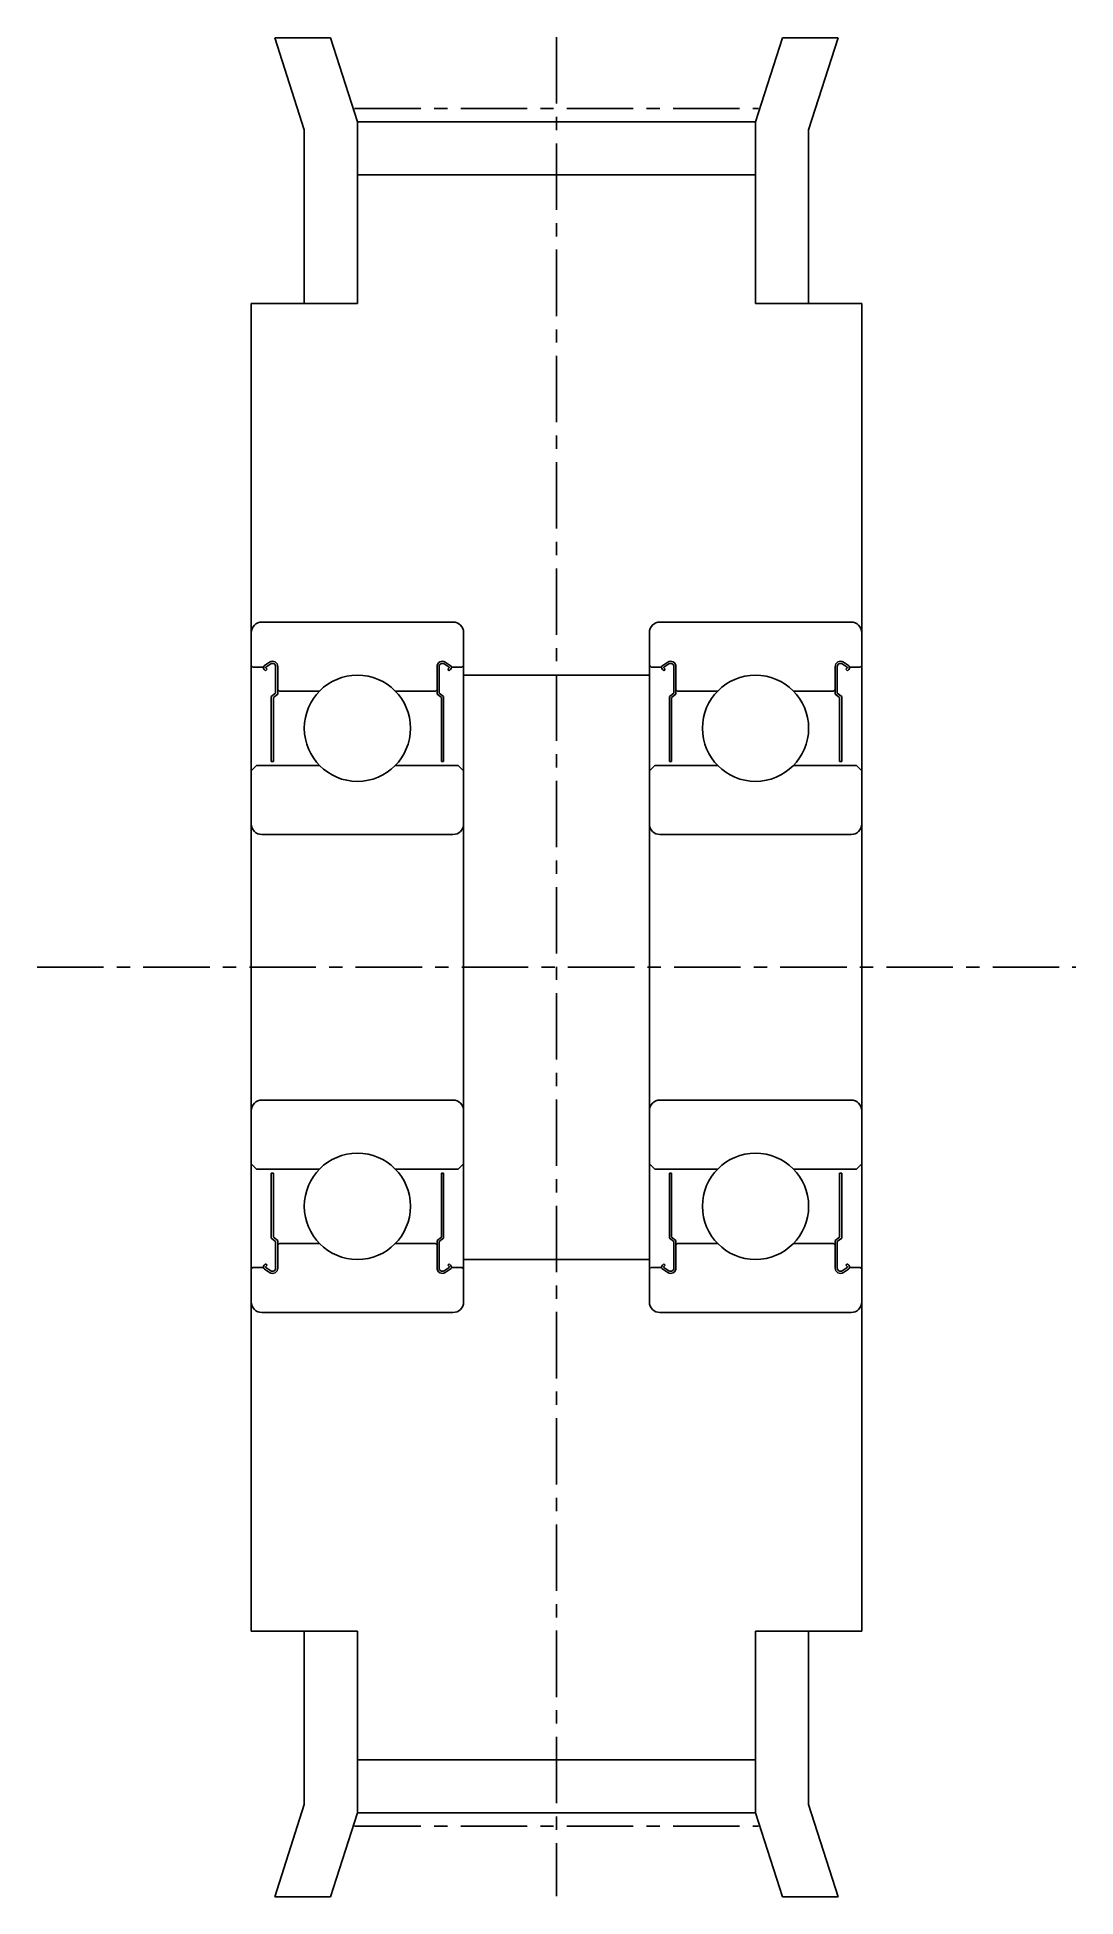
# Model space of a CAD drawing. Extents: x -286 to -138, y -61 to 69.
# Drawn here: x -157.58 to -138.02, y 34.41 to 69.43 of the extents above; entities outside this region: 2.
import ezdxf

# ---------------------------------------------------------------- set-up
doc = ezdxf.new("R2010")
doc.units = 0
doc.linetypes.add('CENTER', pattern=[2, 1.25, -0.25, 0.25, -0.25])
doc.layers.get('0').update_dxf_attribs({"linetype": 'CONTINUOUS'})
doc.layers.add('CENTER', color=1, linetype='CENTER')

msp = doc.modelspace()

# ---------------------------------------------------------------- linework, layer by layer
at = {"color": 7, "linetype": 'CONTINUOUS'}
for p, q in [((-153.105, 69.414), (-152.055, 69.414)), ((-153.105, 69.414), (-152.551, 67.678)), ((-152.055, 69.414), (-151.551, 67.834)), ((-143.546, 69.414), (-144.051, 67.834)), ((-142.496, 69.414), (-143.546, 69.414)), ((-142.496, 69.414), (-143.051, 67.678)), ((-152.551, 67.678), (-152.551, 64.414)), ((-152.551, 67.672), (-152.551, 64.414)), ((-151.551, 67.834), (-151.551, 64.414)), ((-151.551, 67.834), (-151.551, 64.414)), ((-151.551, 67.834), (-144.051, 67.834)), ((-144.051, 67.834), (-144.051, 64.414)), ((-144.051, 67.829), (-144.051, 64.414)), ((-143.051, 67.678), (-143.051, 64.414)), ((-143.051, 67.672), (-143.051, 64.414)), ((-151.551, 66.834), (-144.051, 66.834)), ((-153.551, 64.414), (-153.551, 39.414)), ((-151.551, 64.414), (-153.551, 64.414)), ((-144.051, 64.414), (-142.051, 64.414)), ((-142.051, 64.414), (-142.051, 39.414)), ((-153.551, 58.214), (-153.551, 45.614)), ((-149.751, 58.414), (-153.351, 58.414)), ((-149.551, 58.214), (-149.551, 45.614)), ((-146.051, 58.214), (-146.051, 45.614)), ((-145.851, 58.414), (-142.251, 58.414)), ((-142.051, 58.214), (-142.051, 45.614)), ((-153.551, 57.594), (-153.521, 57.564)), ((-153.32, 57.564), (-153.521, 57.564)), ((-153.28, 57.496), (-153.306, 57.521)), ((-153.206, 57.66), (-153.299, 57.598)), ((-153.28, 57.496), (-153.252, 57.525)), ((-153.252, 57.525), (-153.278, 57.549)), ((-153.184, 57.626), (-153.276, 57.565)), ((-153.091, 57.074), (-153.091, 57.576)), ((-153.05, 57.054), (-153.05, 57.576)), ((-150.051, 57.576), (-150.051, 57.054)), ((-150.011, 57.576), (-150.011, 57.074)), ((-149.825, 57.565), (-149.917, 57.626)), ((-149.802, 57.598), (-149.895, 57.66)), ((-149.823, 57.549), (-149.849, 57.525)), ((-149.849, 57.525), (-149.821, 57.496)), ((-149.795, 57.521), (-149.821, 57.496)), ((-149.581, 57.564), (-149.781, 57.564)), ((-149.551, 57.594), (-149.581, 57.564)), ((-146.051, 57.594), (-146.021, 57.564)), ((-146.02, 57.564), (-145.82, 57.564)), ((-145.806, 57.521), (-145.78, 57.496)), ((-145.799, 57.598), (-145.706, 57.66)), ((-145.752, 57.525), (-145.78, 57.496)), ((-145.778, 57.549), (-145.752, 57.525)), ((-145.776, 57.565), (-145.684, 57.626)), ((-145.591, 57.576), (-145.591, 57.074)), ((-145.55, 57.576), (-145.55, 57.054)), ((-142.551, 57.054), (-142.551, 57.576)), ((-142.511, 57.074), (-142.511, 57.576)), ((-142.417, 57.626), (-142.325, 57.565)), ((-142.395, 57.66), (-142.302, 57.598)), ((-142.349, 57.525), (-142.323, 57.549)), ((-142.321, 57.496), (-142.349, 57.525)), ((-142.321, 57.496), (-142.295, 57.521)), ((-142.281, 57.564), (-142.081, 57.564)), ((-142.051, 57.594), (-142.081, 57.564)), ((-153.174, 57.012), (-153.091, 57.074)), ((-153.021, 57.114), (-153.05, 57.144)), ((-152.265, 57.114), (-153.02, 57.114)), ((-150.081, 57.114), (-150.836, 57.114)), ((-150.051, 57.144), (-150.081, 57.114)), ((-150.011, 57.074), (-149.927, 57.012)), ((-149.551, 57.414), (-146.051, 57.414)), ((-145.591, 57.074), (-145.674, 57.012)), ((-145.55, 57.144), (-145.521, 57.114)), ((-145.52, 57.114), (-144.765, 57.114)), ((-143.336, 57.114), (-142.581, 57.114)), ((-142.581, 57.114), (-142.551, 57.144)), ((-142.427, 57.012), (-142.511, 57.074)), ((-153.174, 55.786), (-153.174, 57.012)), ((-153.134, 56.992), (-153.05, 57.054)), ((-153.134, 55.786), (-153.134, 56.992)), ((-150.051, 57.054), (-149.967, 56.992)), ((-149.967, 56.992), (-149.967, 55.786)), ((-149.927, 57.012), (-149.927, 55.786)), ((-145.674, 57.012), (-145.674, 55.786)), ((-145.55, 57.054), (-145.634, 56.992)), ((-145.634, 56.992), (-145.634, 55.786)), ((-142.467, 56.992), (-142.551, 57.054)), ((-142.467, 55.786), (-142.467, 56.992)), ((-142.427, 55.786), (-142.427, 57.012)), ((-153.451, 55.714), (-153.551, 55.614)), ((-152.265, 55.714), (-153.451, 55.714)), ((-153.174, 55.786), (-153.134, 55.786)), ((-149.651, 55.714), (-150.836, 55.714)), ((-149.967, 55.786), (-149.927, 55.786)), ((-149.551, 55.614), (-149.651, 55.714)), ((-146.051, 55.614), (-145.951, 55.714)), ((-145.951, 55.714), (-144.765, 55.714)), ((-145.634, 55.786), (-145.674, 55.786)), ((-143.336, 55.714), (-142.151, 55.714)), ((-142.427, 55.786), (-142.467, 55.786)), ((-142.151, 55.714), (-142.051, 55.614)), ((-149.751, 54.414), (-153.351, 54.414)), ((-145.851, 54.414), (-142.251, 54.414)), ((-149.751, 49.414), (-153.351, 49.414)), ((-145.851, 49.414), (-142.251, 49.414)), ((-153.451, 48.114), (-153.551, 48.214)), ((-152.265, 48.114), (-153.451, 48.114)), ((-153.174, 46.815), (-153.174, 48.041)), ((-153.134, 48.041), (-153.174, 48.041)), ((-153.134, 46.836), (-153.134, 48.041)), ((-149.651, 48.114), (-150.836, 48.114)), ((-149.967, 48.041), (-149.967, 46.836)), ((-149.927, 48.041), (-149.967, 48.041)), ((-149.927, 48.041), (-149.927, 46.815)), ((-149.551, 48.214), (-149.651, 48.114)), ((-146.051, 48.214), (-145.951, 48.114)), ((-145.951, 48.114), (-144.765, 48.114)), ((-145.674, 48.041), (-145.674, 46.815)), ((-145.674, 48.041), (-145.634, 48.041)), ((-145.634, 48.041), (-145.634, 46.836)), ((-143.336, 48.114), (-142.151, 48.114)), ((-142.467, 46.836), (-142.467, 48.041)), ((-142.467, 48.041), (-142.427, 48.041)), ((-142.427, 46.815), (-142.427, 48.041)), ((-142.151, 48.114), (-142.051, 48.214)), ((-153.091, 46.753), (-153.174, 46.815)), ((-153.05, 46.773), (-153.134, 46.836)), ((-153.091, 46.251), (-153.091, 46.753)), ((-153.05, 46.251), (-153.05, 46.773)), ((-153.05, 46.684), (-153.02, 46.714)), ((-153.02, 46.714), (-152.265, 46.714)), ((-150.836, 46.714), (-150.081, 46.714)), ((-150.081, 46.714), (-150.051, 46.684)), ((-149.967, 46.836), (-150.051, 46.773)), ((-150.051, 46.773), (-150.051, 46.251)), ((-149.927, 46.815), (-150.011, 46.753)), ((-150.011, 46.753), (-150.011, 46.251)), ((-145.674, 46.815), (-145.591, 46.753)), ((-145.634, 46.836), (-145.55, 46.773)), ((-145.591, 46.753), (-145.591, 46.251)), ((-145.55, 46.773), (-145.55, 46.251)), ((-145.52, 46.714), (-145.55, 46.684)), ((-144.765, 46.714), (-145.52, 46.714)), ((-142.581, 46.714), (-143.336, 46.714)), ((-142.551, 46.684), (-142.581, 46.714)), ((-142.551, 46.773), (-142.467, 46.836)), ((-142.551, 46.251), (-142.551, 46.773)), ((-142.511, 46.753), (-142.427, 46.815)), ((-142.511, 46.251), (-142.511, 46.753)), ((-153.551, 46.234), (-153.521, 46.264)), ((-153.521, 46.264), (-153.32, 46.264)), ((-153.306, 46.307), (-153.28, 46.332)), ((-153.299, 46.229), (-153.206, 46.168)), ((-153.252, 46.303), (-153.28, 46.332)), ((-153.278, 46.278), (-153.252, 46.303)), ((-153.276, 46.263), (-153.184, 46.201)), ((-149.917, 46.201), (-149.825, 46.263)), ((-149.895, 46.168), (-149.802, 46.229)), ((-149.821, 46.332), (-149.849, 46.303)), ((-149.849, 46.303), (-149.823, 46.278)), ((-149.821, 46.332), (-149.795, 46.307)), ((-149.781, 46.264), (-149.581, 46.264)), ((-149.551, 46.234), (-149.581, 46.264)), ((-149.551, 46.414), (-146.051, 46.414)), ((-146.051, 46.234), (-146.021, 46.264)), ((-145.82, 46.264), (-146.02, 46.264)), ((-145.78, 46.332), (-145.806, 46.307)), ((-145.706, 46.168), (-145.799, 46.229)), ((-145.78, 46.332), (-145.752, 46.303)), ((-145.752, 46.303), (-145.778, 46.278)), ((-145.684, 46.201), (-145.776, 46.263)), ((-142.325, 46.263), (-142.417, 46.201)), ((-142.302, 46.229), (-142.395, 46.168)), ((-142.349, 46.303), (-142.321, 46.332)), ((-142.323, 46.278), (-142.349, 46.303)), ((-142.295, 46.307), (-142.321, 46.332)), ((-142.081, 46.264), (-142.281, 46.264)), ((-142.051, 46.234), (-142.081, 46.264)), ((-149.751, 45.414), (-153.351, 45.414)), ((-145.851, 45.414), (-142.251, 45.414)), ((-151.551, 39.414), (-153.551, 39.414)), ((-152.551, 36.15), (-152.551, 39.414)), ((-151.551, 35.994), (-151.551, 39.414)), ((-144.051, 39.414), (-142.051, 39.414)), ((-144.051, 35.994), (-144.051, 39.414)), ((-143.051, 36.15), (-143.051, 39.414)), ((-151.551, 36.994), (-144.051, 36.994)), ((-153.105, 34.414), (-152.551, 36.15)), ((-142.496, 34.414), (-143.051, 36.15)), ((-152.055, 34.414), (-151.551, 35.994)), ((-151.551, 35.994), (-144.051, 35.994)), ((-143.546, 34.414), (-144.051, 35.994)), ((-153.105, 34.414), (-152.055, 34.414)), ((-142.496, 34.414), (-143.546, 34.414))]:
    msp.add_line(p, q, dxfattribs=at)
for centre in [(-151.551, 56.414), (-144.051, 56.414), (-151.551, 47.414), (-144.051, 47.414)]:
    msp.add_circle(centre, 1, dxfattribs=at)
for centre, radius, start, end in [((-153.351, 58.214), 0.2, 90, 180), ((-149.751, 58.214), 0.2, 0, 90), ((-145.851, 58.214), 0.2, 90, 180), ((-142.251, 58.214), 0.2, 360, 90), ((-153.271, 57.557), 0.05, 123.5192, 226.0607), ((-153.271, 57.557), 0.01, 123.5173, 226.0606), ((-153.15, 57.576), 0.1, 0, 123.5193), ((-153.15, 57.576), 0.06, 0, 123.519), ((-149.951, 57.576), 0.1, 56.4807, 179.9999), ((-149.951, 57.576), 0.06, 56.481, 179.9999), ((-149.83, 57.557), 0.01, 313.9392, 56.4827), ((-149.83, 57.557), 0.05, 313.9392, 56.4807), ((-145.771, 57.557), 0.05, 123.5193, 226.0608), ((-145.771, 57.557), 0.01, 123.5173, 226.0608), ((-145.65, 57.576), 0.1, 0.0001, 123.5193), ((-145.65, 57.576), 0.06, 0.0001, 123.519), ((-142.451, 57.576), 0.1, 56.4807, 180), ((-142.451, 57.576), 0.06, 56.481, 180), ((-142.33, 57.557), 0.01, 313.9394, 56.4827), ((-142.33, 57.557), 0.05, 313.9393, 56.4808), ((-153.351, 54.614), 0.2, 180, 270), ((-149.751, 54.614), 0.2, 270, 0), ((-145.851, 54.614), 0.2, 180, 270), ((-142.251, 54.614), 0.2, 270, 360), ((-153.351, 49.214), 0.2, 90, 180), ((-149.751, 49.214), 0.2, 0, 90), ((-145.851, 49.214), 0.2, 90, 180), ((-142.251, 49.214), 0.2, 360, 90), ((-153.271, 46.271), 0.05, 133.939, 236.4802), ((-153.271, 46.271), 0.01, 133.9374, 236.4796), ((-153.15, 46.251), 0.1, 236.4805, 0), ((-153.15, 46.251), 0.06, 236.4806, 0), ((-149.951, 46.251), 0.1, 179.9999, 303.5193), ((-149.951, 46.251), 0.06, 179.9999, 303.5193), ((-149.83, 46.271), 0.01, 303.5203, 46.0625), ((-149.83, 46.271), 0.05, 303.5195, 46.061), ((-145.771, 46.271), 0.05, 133.939, 236.4805), ((-145.771, 46.271), 0.01, 133.9375, 236.4797), ((-145.65, 46.251), 0.1, 236.4807, 0.0001), ((-145.65, 46.251), 0.06, 236.4807, 0.0001), ((-142.451, 46.251), 0.1, 180, 303.5195), ((-142.451, 46.251), 0.06, 180, 303.5194), ((-142.33, 46.271), 0.01, 303.5204, 46.0626), ((-142.33, 46.271), 0.05, 303.5198, 46.061), ((-153.351, 45.614), 0.2, 180, 270), ((-149.751, 45.614), 0.2, 270, 0), ((-145.851, 45.614), 0.2, 180, 270), ((-142.251, 45.614), 0.2, 270, 360)]:
    msp.add_arc(centre, radius, start, end, dxfattribs=at)
at = {"layer": 'CENTER', "color": 1, "linetype": 'CENTER'}
for p, q in [((-147.801, 69.425), (-147.801, 34.426)), ((-151.605, 68.084), (-143.996, 68.084)), ((-157.584, 51.914), (-138.017, 51.914)), ((-151.605, 35.744), (-143.996, 35.744))]:
    msp.add_line(p, q, dxfattribs=at)

# ---------------------------------------------------------------- texts
at = {"color": 7, "linetype": 'CONTINUOUS'}
for s, p in [('AATFW50-MXL025-5', (-285.987, -49.998)), ('AATFW50-MXL025', (-285.987, -60.81))]:
    msp.add_text(s, height=6, dxfattribs=at).set_placement(p)

doc.saveas('drawing.dxf')
